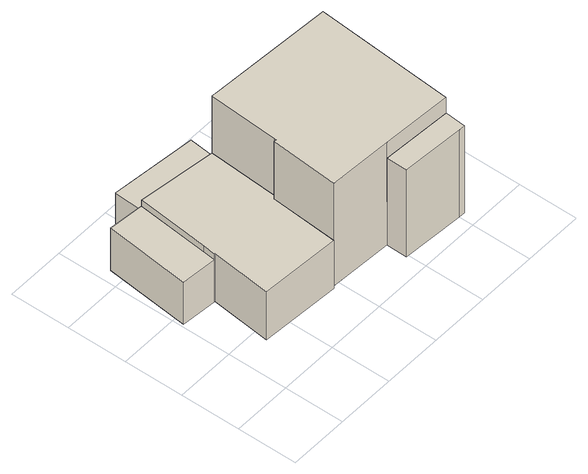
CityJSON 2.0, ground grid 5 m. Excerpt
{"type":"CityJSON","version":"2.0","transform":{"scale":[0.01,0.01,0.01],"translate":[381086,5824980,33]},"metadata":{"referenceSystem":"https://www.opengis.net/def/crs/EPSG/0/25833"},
"CityObjects":{
"building1":{"type":"Building","attributes":{"Gemeindeschluessel":"11000012","function":"31001_1010"},"address":[{"country":"Germany","locality":"Berlin","thoroughfareNumber":"61","thoroughfareName":"Im Saatwinkel"}],"children":["building1-1","building1-2"]},
"building1-1":{"type":"BuildingPart","attributes":{"BezugspunktDach":"2200","measuredHeight":5.27,"storeysAboveGround":1},"parents":["building1"],"geometry":[{"type":"MultiSurface","lod":"1","boundaries":[[[0,1,2,3,4,5,6,7,8,9]],[[10,11,12,13,14,15,16,17,18,19]],[[10,19,9,8]],[[11,10,8,7]],[[20,21,11,7,6]],[[22,20,6,5]],[[14,13,5,4]],[[15,14,4,3]],[[16,15,3,2]],[[17,16,2,1]],[[18,17,1,0]],[[19,18,0,9]],[[12,11,21,20]],[[13,12,20,22]]]}]},
"building1-2":{"type":"BuildingPart","attributes":{"BezugspunktDach":"2200","measuredHeight":4.13,"storeysAboveGround":1},"parents":["building1"],"geometry":[{"type":"MultiSurface","lod":"1","boundaries":[[[21,22,23,24]],[[25,13,11,26]],[[25,26,24,23]],[[13,25,23,22]],[[26,11,21,24]],[[11,12,20,21]],[[13,22,20,12]]]}]},
"building2":{"type":"Building","attributes":{"Gemeindeschluessel":"11000012","BezugspunktDach":"2200","function":"51009_1610","measuredHeight":4.22,"storeysAboveGround":0},"address":[{"country":"Germany","locality":"Berlin"}],"geometry":[{"type":"Solid","lod":"1","boundaries":[[[[27,28,29,30,31]],[[32,33,34,35,36]],[[32,36,31,30]],[[33,32,30,29]],[[34,33,29,28]],[[35,34,28,27]],[[36,35,27,31]]]]}]},
"building3":{"type":"Building","attributes":{"Gemeindeschluessel":"11000012","function":"31001_1010"},"address":[{"country":"Germany","locality":"Berlin","thoroughfareNumber":"63","thoroughfareName":"Im Saatwinkel"}],"children":["building3-1","building3-2"]},
"building3-1":{"type":"BuildingPart","attributes":{"BezugspunktDach":"2200","measuredHeight":11.54,"storeysAboveGround":2},"parents":["building3"],"geometry":[{"type":"MultiSurface","lod":"1","boundaries":[[[37,38,39,40,41,42,43,44,45,46]],[[47,48,49,50,51,52,53,54,55,56]],[[47,56,46,45]],[[48,47,45,44]],[[49,48,44,43]],[[50,49,43,42]],[[51,50,42,41]],[[52,51,41,40]],[[53,52,40,39]],[[54,53,39,38]],[[57,58,59,38,37]],[[56,55,37,46]],[[55,54,59,58,57]]]}]},
"building3-2":{"type":"BuildingPart","attributes":{"BezugspunktDach":"2200","measuredHeight":8.53,"storeysAboveGround":2},"parents":["building3"],"geometry":[{"type":"Solid","lod":"1","boundaries":[[[[60,61,59,58,62]],[[55,54,63,64,65]],[[55,65,62,58]],[[63,54,59,61]],[[64,63,61,60]],[[65,64,60,62]],[[54,55,58,59]]]]}]}
},
"vertices":[
[935,347,483],[980,912,483],[1004,910,483],[1006,929,483],[1045,1513,483],[396,1599,483],[333,995,483],[322,892,483],[327,891,483],[269,390,483],[327,891,13],[322,892,13],[333,995,13],[396,1599,13],[1045,1513,13],[1006,929,13],[1004,910,13],[980,912,13],[935,347,13],[269,390,13],[333,995,425],[322,892,425],[396,1599,425],
[102,1627,425],[23,920,425],[102,1627,13],[23,920,13],
[1045,1513,383],[1098,1508,383],[1124,1763,383],[413,1841,383],[396,1599,383],[413,1841,11],[1124,1763,11],[1098,1508,11],[1045,1513,11],[396,1599,11],
[1462,312,1044],[2046,274,1044],[2093,856,1044],[2140,1438,1044],[1098,1508,1044],[1045,1513,1044],[1006,929,1044],[1004,910,1044],[980,912,1044],[935,347,1044],[980,912,41],[1004,910,41],[1006,929,41],[1045,1513,41],[1098,1508,41],[2140,1438,41],[2093,856,41],[2046,274,41],[1462,312,41],[935,347,41],[1462,312,468],[1462,312,894],[2046,274,894],
[1981,102,894],[2032,99,894],[1459,140,894],[2032,99,41],[1981,102,41],[1459,140,41]
]}
